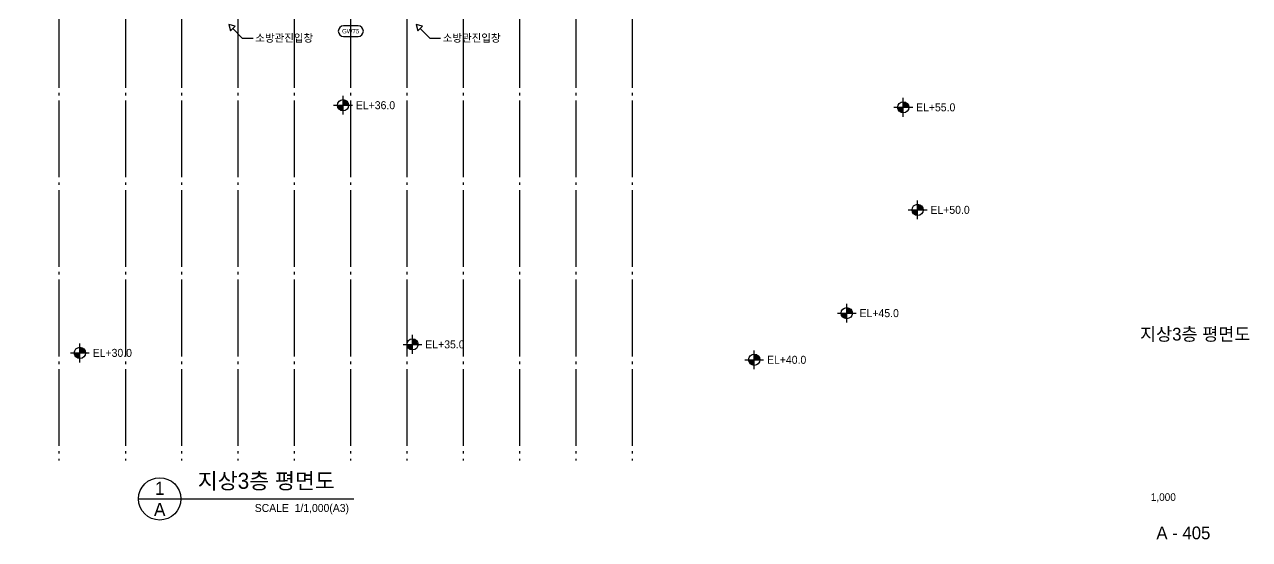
# Model space of a CAD drawing. Header units: millimetres. Extents: x 252735598 to 255219468, y 503841472 to 504550014.
# Drawn here: x 254553680 to 254792925, y 504282078 to 504382700 of the extents above; entities that cross this region are included whole.
import ezdxf
from ezdxf.enums import TextEntityAlignment as Align

# ---------------------------------------------------------------- set-up
doc = ezdxf.new("R2010")
doc.units = ezdxf.units.MM
doc.linetypes.add('CEN', pattern=[35, 30, -2, 1, -2])
for name, color, linetype in [('4A.TEC CEN', 1, 'CEN'), ('4A.TEC FORM-TEXT', 3, 'Continuous'), ('4A.TEC TEXT', 7, 'Continuous'), ('4A.TEC TEXT 1', 3, 'Continuous'), ('4A.TEC TEXT 2', 3, 'Continuous'), ('4A.TEC 심볼', 7, 'Continuous')]:
    doc.layers.add(name, color=color, linetype=linetype)
doc.styles.add('돋움', font='')
doc.styles.get('돋움').set_extended_font_data('돋움')

# ---------------------------------------------------------------- blocks, each defined once
blk = doc.blocks.new('dwgFD3B')
at = {"layer": '4A.TEC CEN', "color": 250, "ltscale": 500, "elevation": -3333.33}
for points in [[(169307.63, -39163.16), (169307.63, -267000)], [(182307.63, -39163.16), (182307.63, -267000)], [(193307.63, -39163.16), (193307.63, -267000)], [(204307.63, -39163.16), (204307.63, -267000)], [(215307.63, -39163.16), (215307.63, -267000)], [(226307.63, -39163.16), (226307.63, -267000)], [(237307.63, -39163.16), (237307.63, -267000)], [(248307.63, -39163.16), (248307.63, -267000)], [(259307.63, -39163.16), (259307.63, -267000)], [(270307.63, -39163.16), (270307.63, -267000)], [(281307.63, -39163.16), (281307.63, -267000)]]:
    blk.add_lwpolyline(points, dxfattribs=at)
blk = doc.blocks.new('FL-LEVEL1')
at = {"layer": '4A.TEC 심볼', "linetype": 'ByBlock'}
h = blk.add_hatch(color=256, dxfattribs=at)
h.paths.add_polyline_path([(295, 175), (295, 0), (470, 0, 0.414214)])
h.paths.add_polyline_path([(295, 0), (120, 0, 0.414214), (295, -175)])
for p, q in [((0, 0), (590, 0)), ((295, -295), (295, 295))]:
    blk.add_line(p, q, dxfattribs=at)
blk.add_circle((295, 0), 175, dxfattribs=at)
at = {"layer": '4A.TEC TEXT 2', "color": 3, "linetype": 'ByBlock', "style": '돋움'}
blk.add_attdef('FL', text='', height=250, dxfattribs=at).set_placement((695, 0), align=Align.MIDDLE_LEFT)
blk = doc.blocks.new('dwg9CDF')
at = {"layer": '4A.TEC 심볼', "color": 3, "linetype": 'ByBlock'}
ref = blk.add_blockref('FL-LEVEL1', (287075, -60898, 36666), dxfattribs=dict(at, xscale=6.250000000000405, yscale=6.250000000000405, zscale=6.250000000000405))
ref.add_attrib('FL', 'EL+35.0', dxfattribs={"layer": '4A.TEC TEXT 1', "color": 3, "linetype": 'ByBlock', "height": 1562.5, "style": '돋움'}).set_placement((291419, -60898, 36666), align=Align.MIDDLE_LEFT)
ref = blk.add_blockref('FL-LEVEL1', (150493, -74424, 31666), dxfattribs=dict(at, xscale=6.250000000000405, yscale=6.250000000000405, zscale=6.250000000000405))
ref.add_attrib('FL', 'EL+30.0', dxfattribs={"layer": '4A.TEC TEXT 1', "color": 3, "linetype": 'ByBlock', "height": 1562.5, "style": '돋움'}).set_placement((154837, -74424, 31666), align=Align.MIDDLE_LEFT)
ref = blk.add_blockref('FL-LEVEL1', (323089, -80342, 36666), dxfattribs=dict(at, xscale=6.250000000000405, yscale=6.250000000000405, zscale=6.250000000000405))
ref.add_attrib('FL', 'EL+40.0', dxfattribs={"layer": '4A.TEC TEXT 1', "color": 3, "linetype": 'ByBlock', "height": 1562.5, "style": '돋움'}).set_placement((327433, -80342, 36666), align=Align.MIDDLE_LEFT)
ref = blk.add_blockref('FL-LEVEL1', (329769, -89536, 46666), dxfattribs=dict(at, xscale=6.250000000000405, yscale=6.250000000000405, zscale=6.250000000000405))
ref.add_attrib('FL', 'EL+45.0', dxfattribs={"layer": '4A.TEC TEXT 1', "color": 3, "linetype": 'ByBlock', "height": 1562.5, "style": '돋움'}).set_placement((334113, -89536, 46666), align=Align.MIDDLE_LEFT)
ref = blk.add_blockref('FL-LEVEL1', (328195, -116874, 51666), dxfattribs=dict(at, xscale=6.250000000000405, yscale=6.250000000000405, zscale=6.250000000000405))
ref.add_attrib('FL', 'EL+50.0', dxfattribs={"layer": '4A.TEC TEXT 1', "color": 3, "linetype": 'ByBlock', "height": 1562.5, "style": '돋움'}).set_placement((332539, -116874, 51666), align=Align.MIDDLE_LEFT)
ref = blk.add_blockref('FL-LEVEL1', (332391, -122240, 56666), dxfattribs=dict(at, xscale=6.250000000000405, yscale=6.250000000000405, zscale=6.250000000000405))
ref.add_attrib('FL', 'EL+55.0', dxfattribs={"layer": '4A.TEC TEXT 1', "color": 3, "linetype": 'ByBlock', "height": 1562.5, "style": '돋움'}).set_placement((336735, -122240, 56666), align=Align.MIDDLE_LEFT)
ref = blk.add_blockref('FL-LEVEL1', (339218, -167717, 226666), dxfattribs=dict(at, xscale=6.250000000000405, yscale=6.250000000000405, zscale=6.250000000000405))
ref.add_attrib('FL', 'EL+60.0', dxfattribs={"layer": '4A.TEC TEXT 1', "color": 3, "linetype": 'ByBlock', "height": 1562.5, "style": '돋움'}).set_placement((343562, -167717, 226666), align=Align.MIDDLE_LEFT)
ref = blk.add_blockref('FL-LEVEL1', (332391, -197997, 56666), dxfattribs=dict(at, xscale=6.250000000000405, yscale=6.250000000000405, zscale=6.250000000000405))
ref.add_attrib('FL', 'EL+55.0', dxfattribs={"layer": '4A.TEC TEXT 1', "color": 3, "linetype": 'ByBlock', "height": 1562.5, "style": '돋움'}).set_placement((336735, -197997, 56666), align=Align.MIDDLE_LEFT)
ref = blk.add_blockref('FL-LEVEL1', (335195, -218028, 51666), dxfattribs=dict(at, xscale=6.250000000000405, yscale=6.250000000000405, zscale=6.250000000000405))
ref.add_attrib('FL', 'EL+50.0', dxfattribs={"layer": '4A.TEC TEXT 1', "color": 3, "linetype": 'ByBlock', "height": 1562.5, "style": '돋움'}).set_placement((339539, -218028, 51666), align=Align.MIDDLE_LEFT)
ref = blk.add_blockref('FL-LEVEL1', (321367, -238214, 46666), dxfattribs=dict(at, xscale=6.250000000000405, yscale=6.250000000000405, zscale=6.250000000000405))
ref.add_attrib('FL', 'EL+45.0', dxfattribs={"layer": '4A.TEC TEXT 1', "color": 3, "linetype": 'ByBlock', "height": 1562.5, "style": '돋움'}).set_placement((325711, -238214, 46666), align=Align.MIDDLE_LEFT)
ref = blk.add_blockref('FL-LEVEL1', (236546, -244313, 36666), dxfattribs=dict(at, xscale=6.250000000000405, yscale=6.250000000000405, zscale=6.250000000000405))
ref.add_attrib('FL', 'EL+35.0', dxfattribs={"layer": '4A.TEC TEXT 1', "color": 3, "linetype": 'ByBlock', "height": 1562.5, "style": '돋움'}).set_placement((240890, -244313, 36666), align=Align.MIDDLE_LEFT)
ref = blk.add_blockref('FL-LEVEL1', (171588, -245977, 31666), dxfattribs=dict(at, xscale=6.250000000000405, yscale=6.250000000000405, zscale=6.250000000000405))
ref.add_attrib('FL', 'EL+30.0', dxfattribs={"layer": '4A.TEC TEXT 1', "color": 3, "linetype": 'ByBlock', "height": 1562.5, "style": '돋움'}).set_placement((175932, -245977, 31666), align=Align.MIDDLE_LEFT)
ref = blk.add_blockref('FL-LEVEL1', (303281, -247320, 41666), dxfattribs=dict(at, xscale=6.250000000000405, yscale=6.250000000000405, zscale=6.250000000000405))
ref.add_attrib('FL', 'EL+40.0', dxfattribs={"layer": '4A.TEC TEXT 1', "color": 3, "linetype": 'ByBlock', "height": 1562.5, "style": '돋움'}).set_placement((307625, -247320, 41666), align=Align.MIDDLE_LEFT)

msp = doc.modelspace()

# ---------------------------------------------------------------- linework, layer by layer
at = {"layer": '4A.TEC 심볼'}
msp.add_line((254575947.8, 504290014.2, 3333.3), (254618024.2, 504290014.2, 3333.3), dxfattribs=at)
at = {"layer": '4A.TEC 심볼', "color": 1, "elevation": 0.4}
for points in [[(254593591.3, 504382673.3), (254593914.8, 504381465.9), (254594798.7, 504382349.8)], [(254630203.8, 504382673.3), (254630527.3, 504381465.9), (254631411.2, 504382349.8)]]:
    msp.add_lwpolyline(points, close=True, dxfattribs=at)
for points in [[(254594356.8, 504381907.8), (254596217.7, 504380046.9)], [(254630969.3, 504381907.8), (254632830.2, 504380046.9)], [(254596217.7, 504380046.9), (254598342.8, 504380046.9)], [(254632830.2, 504380046.9), (254634955.3, 504380046.9)]]:
    msp.add_lwpolyline(points, dxfattribs=at)
at = {"layer": '4A.TEC 심볼'}
msp.add_lwpolyline([(254618823.4, 504382437.1), (254616007, 504382437.1, 1), (254616007, 504380363.4), (254618823.4, 504380363.4, 1)], format="xyb", close=True, dxfattribs=at)
msp.add_circle((254580087.8, 504290014.2, 3333.3), 4140, dxfattribs=at)

# ---------------------------------------------------------------- block references
for name, p in [('dwgFD3B', (254391066.5, 504564514.2, 3333.3)), ('dwg9CDF', (254391066.5, 504564514.2, -1666.7))]:
    msp.add_blockref(name, p)
at = {"layer": '4A.TEC 심볼', "color": 3, "linetype": 'ByBlock'}
ref = msp.add_blockref('FL-LEVEL1', (254614050.3, 504366930.3, 10000), dxfattribs=dict(at, xscale=6.250000000000405, yscale=6.250000000000405, zscale=6.250000000000405))
ref.add_attrib('FL', 'EL+36.0', dxfattribs={"layer": '4A.TEC TEXT 1', "color": 3, "linetype": 'ByBlock', "height": 1562.5, "style": '돋움'}).set_placement((254618394, 504366930.3, 10000), align=Align.MIDDLE_LEFT)

# ---------------------------------------------------------------- texts
at = {"layer": '4A.TEC FORM-TEXT', "style": '돋움'}
msp.add_text('A - 405', height=2500, dxfattribs=at).set_placement((254780011.2, 504282113.5, 3333.3), align=Align.CENTER)
at = {"layer": '4A.TEC TEXT', "style": '돋움'}
for p in [(254598757.5, 504380060, 0.4), (254635370, 504380060, 0.4)]:
    msp.add_text('소방관진입창', height=1500, dxfattribs=at).set_placement(p, align=Align.MIDDLE_LEFT)
msp.add_text('GW75', height=855.48, dxfattribs=at).set_placement((254617372.3, 504381383.8), align=Align.MIDDLE)
at = {"layer": '4A.TEC TEXT 2', "style": '돋움'}
for s, height, p in [('지상3층 평면도', 2500, (254782320, 504320949.1, 3333.3)), ('1,000', 1500, (254776091.3, 504289613.4, 3333.3))]:
    msp.add_text(s, height=height, dxfattribs=at).set_placement(p, align=Align.CENTER)
at = {"layer": '4A.TEC TEXT 2', "color": 3, "style": '돋움'}
msp.add_text('지상3층 평면도', height=3105, dxfattribs=at).set_placement((254587516.7, 504291049.2, 3333.3), align=Align.BOTTOM_LEFT)
for s, p in [('1', (254580087.8, 504292084.2, 3333.3)), ('A', (254580087.8, 504287944.2, 3333.3))]:
    msp.add_text(s, height=2587.5, dxfattribs=at).set_placement(p, align=Align.MIDDLE)
msp.add_text('SCALE  1/1,000(A3)', height=1552.5, dxfattribs=at).set_placement((254617052.2, 504286997.8, 3333.3), align=Align.BOTTOM_RIGHT)

doc.saveas('drawing.dxf')
